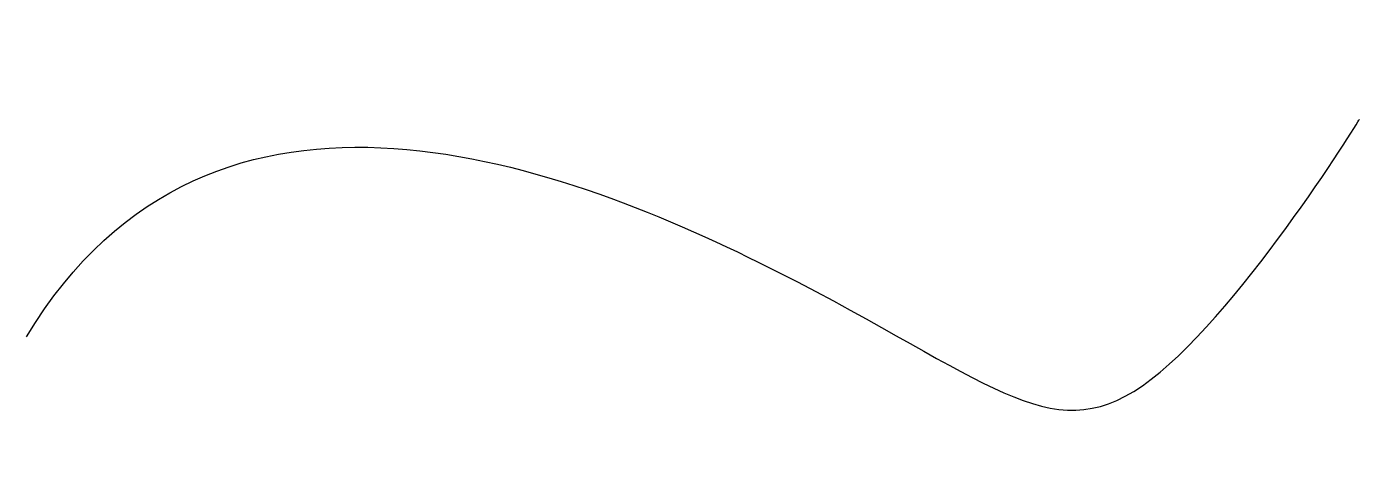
# Model space of a CAD drawing. Header units: millimetres. Extents: x 5 to 48, y 1.3 to 15.
import ezdxf

# ---------------------------------------------------------------- set-up
doc = ezdxf.new("R2010")
doc.units = ezdxf.units.MM
doc.layers.get('0').update_dxf_attribs({"lineweight": 25, "true_color": 0xffffff})

msp = doc.modelspace()

# ---------------------------------------------------------------- linework, layer by layer
msp.add_open_spline([(5, 5), (11, 15), (34, 6), (40, -1), (48, 12), (48, 12)], degree=3)

doc.saveas('drawing.dxf')
